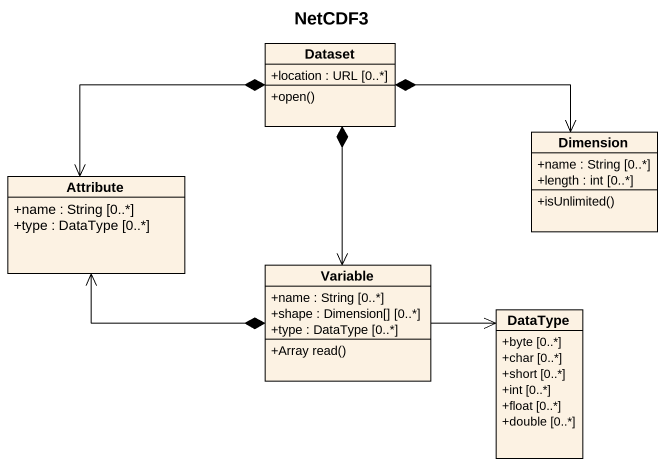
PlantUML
@startuml
title NetCDF3
hide circle
hide empty members
skinparam classAttributeIconSize 0
class Dataset {
  +location : URL [0..*]
  +open()
}
class Dimension {
  +name : String [0..*]
  +length : int [0..*]
  +isUnlimited()
}
class Attribute {
  +name : String [0..*]
  +type : DataType [0..*]
}
class Variable {
  +name : String [0..*]
  +shape : Dimension[] [0..*]
  +type : DataType [0..*]
  +Array read()
}
class DataType {
  +byte [0..*]
  +char [0..*]
  +short [0..*]
  +int [0..*]
  +float [0..*]
  +double [0..*]
}
Dataset *-right-> Dimension
Dataset *-left-> Attribute
Dataset *--> Variable
Variable *-left-> Attribute
Variable -right-> DataType
@enduml
